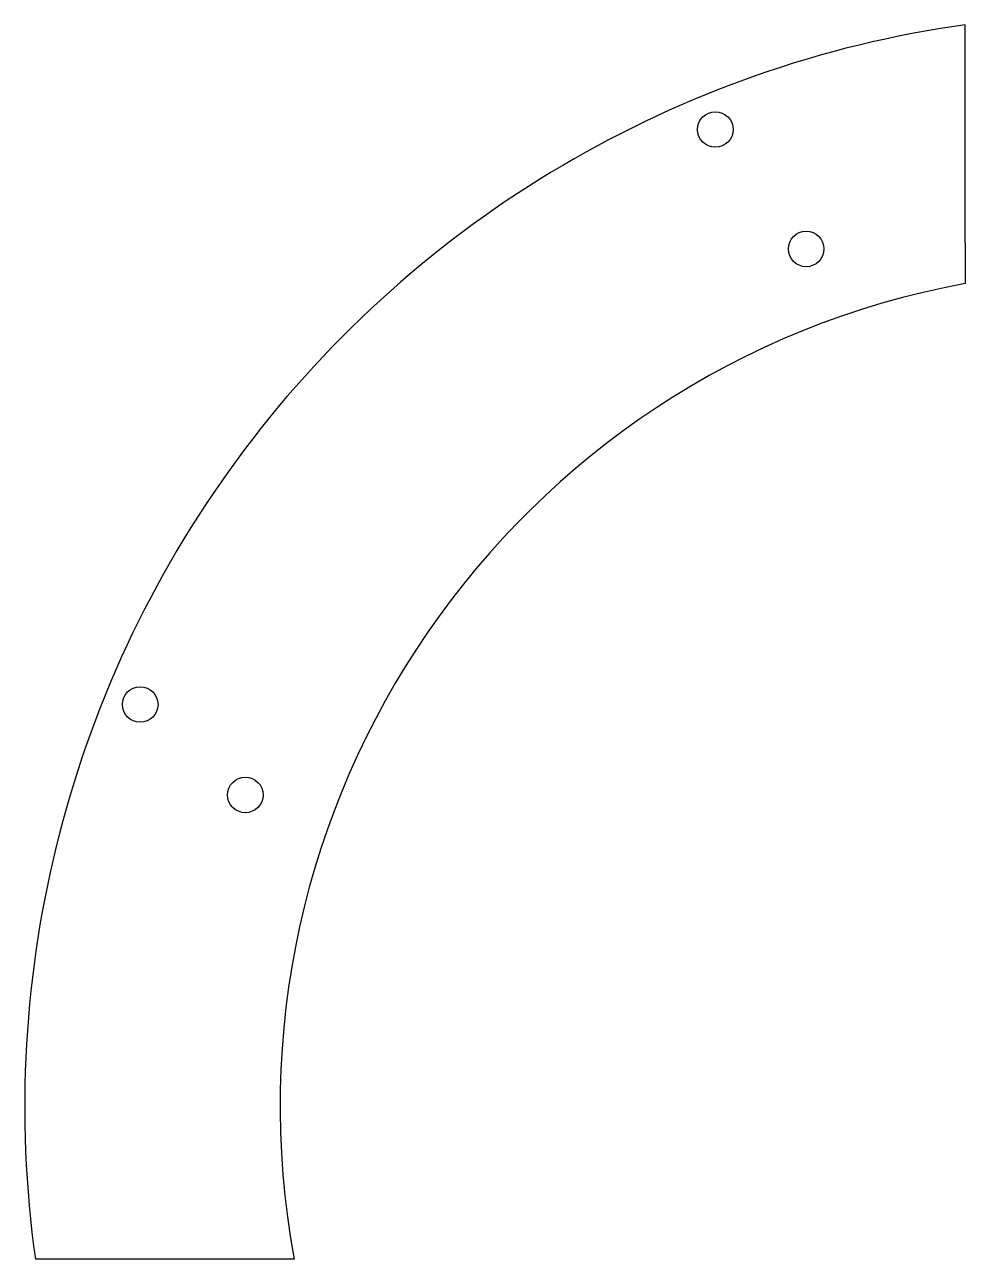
# Model space of a CAD drawing. Header units: millimetres. Extents: x -108 to -15, y -15 to 106.
import ezdxf

# ---------------------------------------------------------------- set-up
doc = ezdxf.new("R2010")
doc.units = ezdxf.units.MM
doc.layers.get('0').update_dxf_attribs({"linetype": 'CONTINUOUS'})

msp = doc.modelspace()

# ---------------------------------------------------------------- linework, layer by layer
for p, q in [((-15, 85), (-15, 106.45)), ((-15, 85), (-15, 80.99)), ((-80.99, -15), (-106.45, -15))]:
    msp.add_line(p, q)
for centre in [(-39.58, 96.14), (-30.65, 84.39), (-96.14, 39.58), (-85.8, 30.68)]:
    msp.add_circle(centre, 1.75)
for radius, start, end in [(107.5, 98.0209, 188.0209), (82.37, 100.493, 190.493)]:
    msp.add_arc((0, 0), radius, start, end)

doc.saveas('drawing.dxf')
